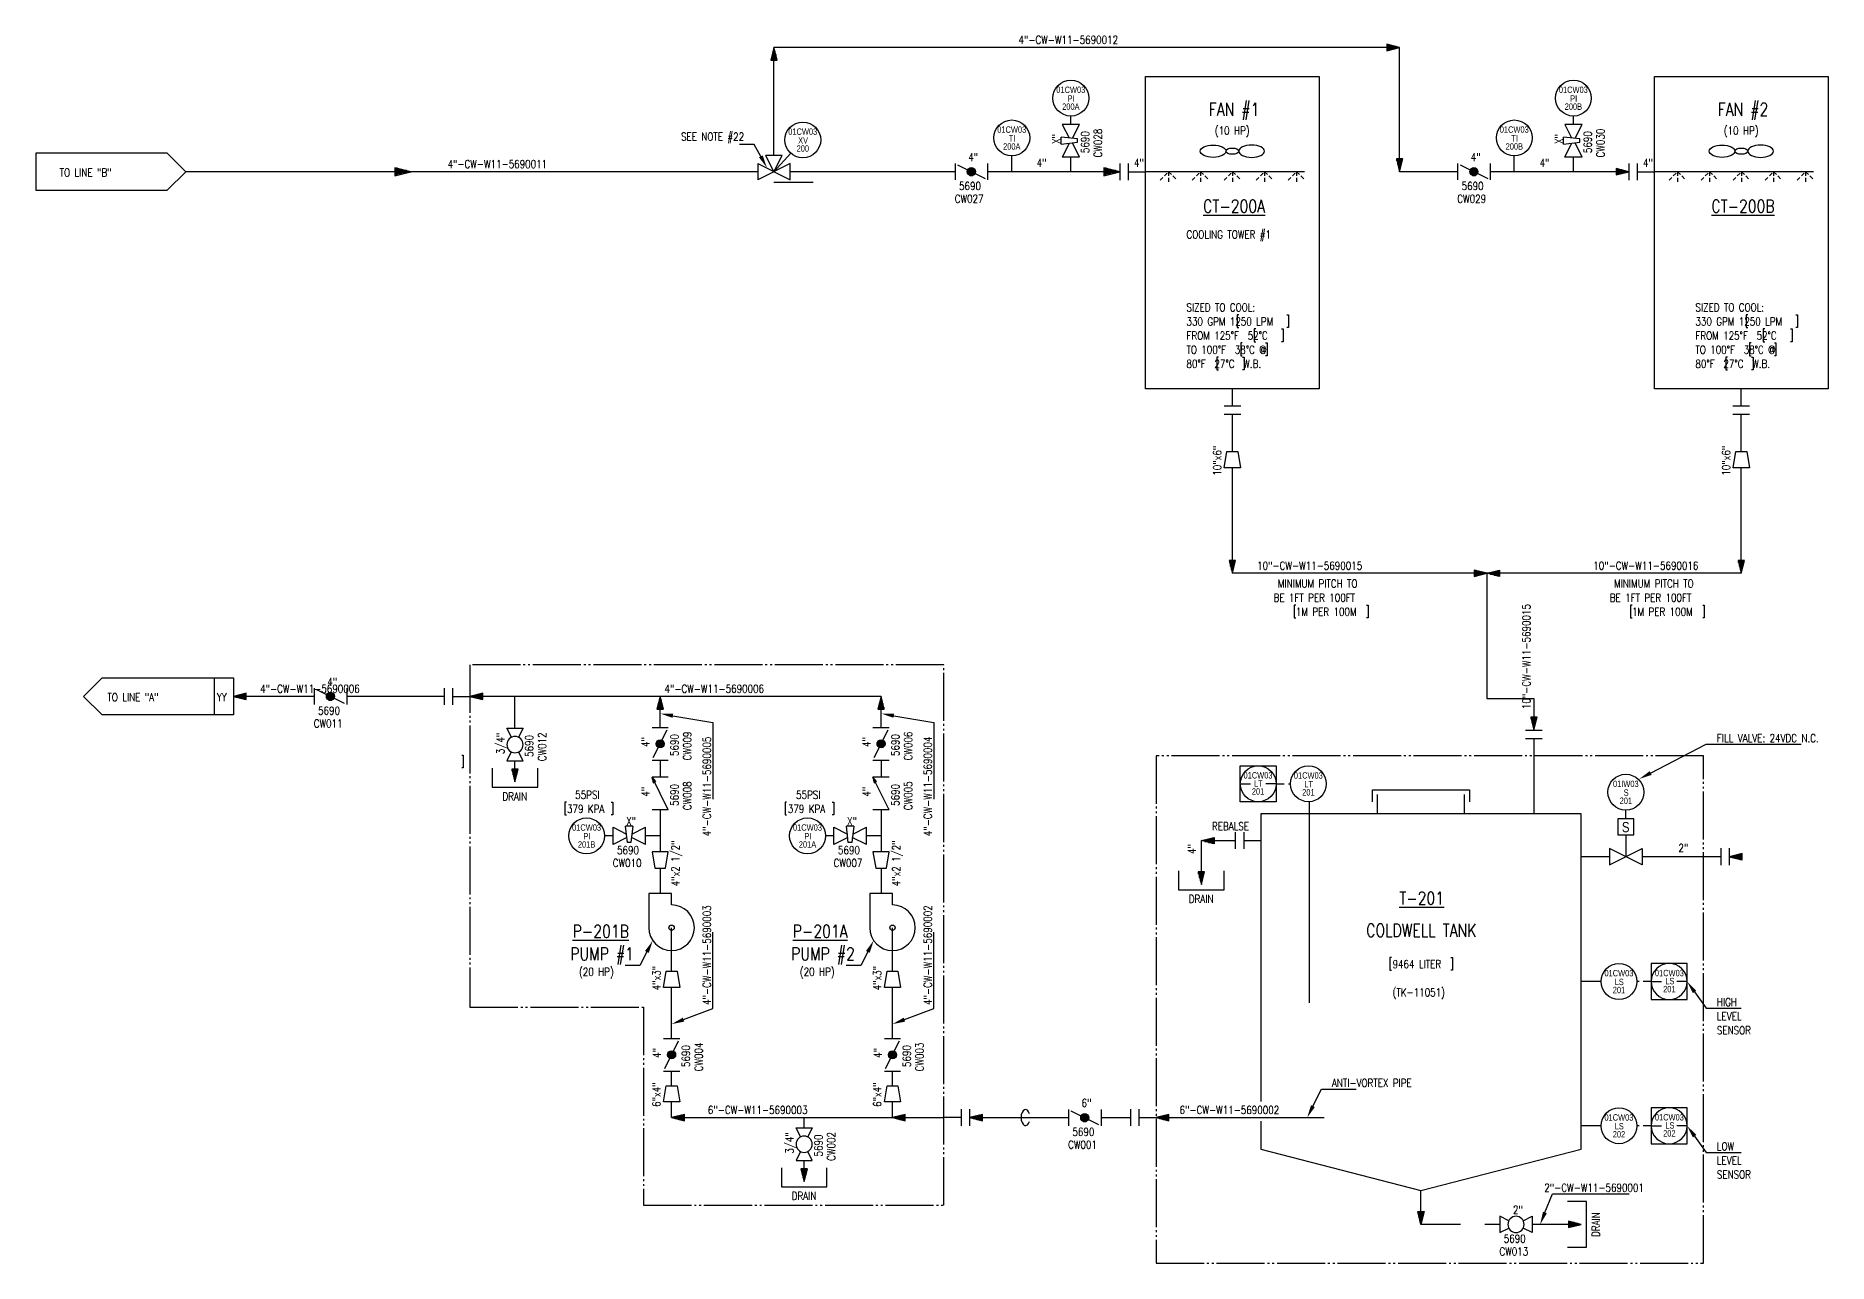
# Model space of a CAD drawing. Header units: inches. Extents: x -80 to 1771, y -447 to 2167.
# Drawn here: x 26 to 585, y -447 to -64 of the extents above; entities that cross this region are included whole.
import ezdxf
from ezdxf import colors
from ezdxf.entities.mleader import LeaderData, LeaderLine
from ezdxf.enums import TextEntityAlignment as Align
from ezdxf.math import Vec2, Vec3

# ---------------------------------------------------------------- set-up
doc = ezdxf.new("R2010")
doc.units = ezdxf.units.IN
doc.header["$MEASUREMENT"] = 0
for name, pattern in [('DASHED', [0.75, 0.5, -0.25]), ('ISA 5.3.2-6', [19.05, 12.7, -6.35]), ('JIS_09_15', [18.9, 15, -0.9, 0.6, -0.9, 0.6, -0.9])]:
    doc.linetypes.add(name, pattern=pattern)
for name, color, linetype in [('23.24.E.', 4, 'ISA 5.3.2-6'), ('P01equipos', 3, 'Continuous'), ('P01instrumentos', 2, 'Continuous'), ('PEQUIP', 3, 'Continuous'), ('PTTEXT', 3, 'Continuous'), ('R00diagrama', 4, 'Continuous'), ('R01equipos', 3, 'Continuous'), ('Rinstrumentos', 2, 'Continuous'), ('RTTEXT', 2, 'Continuous'), ('Rvalvulas', 3, 'Continuous'), ('Tx-R-aereo', 4, 'Continuous'), ('Tx-R-ddim', 1, 'Continuous'), ('Tx_DDIM', 1, 'Continuous'), ('Tx_P_AEREO', 4, 'Continuous'), ('Tx_TEXT', 3, 'Continuous')]:
    doc.layers.add(name, color=color, linetype=linetype)
doc.styles.add('ROMANS', font='romans')
doc.styles.get("Standard").update_dxf_attribs({"font": 'arial.ttf'})

# ---------------------------------------------------------------- blocks, each defined once
blk = doc.blocks.new('boquilla rociador')
at = {"layer": 'R01equipos'}
blk.add_line((5, 0), (-5, 0), dxfattribs=at)
at = {"layer": 'Tx-R-aereo', "color": 1, "linetype": 'DASHED', "ltscale": 5}
for p, q in [((-5.3, -5.3), (0, 0)), ((0, 0), (5.3, -5.3)), ((0, 0), (0, -6.4))]:
    blk.add_line(p, q, dxfattribs=at)
blk = doc.blocks.new('brida ciega')
at = {"layer": 'R01equipos', "color": 4}
blk.add_line((0, 0), (-5.39, 0), dxfattribs=at)
at = {"layer": 'R01equipos'}
for p, q in [((0, 2.61), (0, -2.6)), ((2.61, 2.61), (2.61, -2.6))]:
    blk.add_line(p, q, dxfattribs=at)
blk = doc.blocks.new('FPRO')
at = {"color": 3, "linetype": 'Continuous'}
for p, q in [((-4.2, 1.05), (-5, 1.05)), ((-2.8, 0.7), (-5, 0.7)), ((-1.4, 0.35), (-5, 0.35)), ((0, 0), (-5, 0)), ((-1.4, -0.35), (-5, -0.35)), ((-2.8, -0.7), (-5, -0.7)), ((-4.2, -1.05), (-5, -1.05))]:
    blk.add_line(p, q, dxfattribs=at)
blk.add_lwpolyline([(-5, 1.25), (0, 0), (-5, -1.25)], close=True, dxfattribs=at)
blk = doc.blocks.new('FLECHA')
at = {"xscale": 0.9999979999999999, "yscale": -0.9999979999999999, "rotation": 90}
blk.add_blockref('FPRO', (0, 0), dxfattribs=at)
blk = doc.blocks.new('reducc concentrica')
at = {"layer": 'PEQUIP'}
for p, q in [((0, -2.54), (0, 2.54)), ((0, 2.54), (5.08, 1.69)), ((5.08, 1.69), (5.08, -1.69)), ((5.08, -1.69), (0, -2.54))]:
    blk.add_line(p, q, dxfattribs=at)
blk = doc.blocks.new('VALVULA')
at = {"layer": 'PEQUIP'}
blk.add_lwpolyline([(-5.08, 2.54), (-5.08, -2.54), (5.08, 2.54), (5.08, -2.54), (-5.08, 2.54)], dxfattribs=at)
blk = doc.blocks.new('ventilador- soplador')
at = {"layer": 'PEQUIP'}
for p, q in [((10.67, 7.11), (0, 7.11)), ((10.67, 0), (10.67, 7.11)), ((7.11, 0), (10.67, 0))]:
    blk.add_line(p, q, dxfattribs=at)
blk.add_circle((0, 0), 0.839, dxfattribs=at)
blk.add_arc((0, 0), 7.11, 90, 0, dxfattribs=at)
blk = doc.blocks.new('vretencion')
at = {"layer": 'PEQUIP'}
for p, q in [((-5.08, 2.54), (-5.08, -2.54)), ((-5.08, 2.54), (5.08, -2.54)), ((5.08, 2.54), (5.08, -2.54)), ((3.38, -2.16), (3.75, -1.4)), ((5.08, -2.54), (3.38, -2.16)), ((3.75, -1.4), (5.08, -2.54))]:
    blk.add_line(p, q, dxfattribs=at)
for points in [[(3.45, -2.01), (4.06, -2.31)], [(3.53, -1.86), (4.74, -2.46)], [(3.6, -1.71), (4.81, -2.31)], [(3.68, -1.56), (4.28, -1.86)]]:
    blk.add_lwpolyline(points, dxfattribs=at)
blk = doc.blocks.new('inst')
at = {"layer": 'Rinstrumentos', "color": 2, "linetype": 'Continuous'}
blk.add_circle((0, 0), 7, dxfattribs=at)
at = {"layer": 'RTTEXT', "linetype": 'Continuous', "width": 0.8}
for tag, p in [('213', (-0.02, 2.01)), ('XX', (0.11, -1.41)), ('100', (0, -4.58))]:
    blk.add_attdef(tag, text='', height=2.5, dxfattribs=at).set_placement(p, align=Align.CENTER)
blk = doc.blocks.new('Sen')
at = {"layer": 'Rinstrumentos', "color": 2, "linetype": 'Continuous'}
for p, q in [((-7, 7), (-3.02, 7)), ((7, 7), (3.02, 7))]:
    blk.add_line(p, q, dxfattribs=at)
blk.add_lwpolyline([(-7, 14), (7, 14), (7, 0), (-7, 0)], close=True, dxfattribs=at)
blk.add_circle((0, 7), 7, dxfattribs=at)
at = {"layer": 'RTTEXT', "linetype": 'Continuous', "width": 0.8}
for tag, p in [('213', (-0.09, 9.06)), ('FT', (0.02, 5.91)), ('110', (-0.07, 2.78))]:
    blk.add_attdef(tag, text='', height=2.5, dxfattribs=at).set_placement(p, align=Align.CENTER)
blk = doc.blocks.new('vmariposa')
at = {"layer": 'PEQUIP'}
for p, q in [((-5.08, 2.54), (-5.08, -2.54)), ((-4.32, 2.16), (4.32, -2.16)), ((5.08, 2.54), (5.08, -2.54))]:
    blk.add_line(p, q, dxfattribs=at)
for points in [[(-1.26, 0.17), (1.26, 0.17)], [(-1.16, 0.51), (1.16, 0.51)], [(-0.94, 0.85), (0.94, 0.85)], [(-0.45, 1.19), (0.45, 1.19)], [(-1.26, -0.17), (1.26, -0.17)], [(-1.16, -0.51), (1.16, -0.51)], [(-0.94, -0.85), (0.94, -0.85)], [(-0.45, -1.19), (0.45, -1.19)]]:
    blk.add_lwpolyline(points, dxfattribs=at)
blk.add_circle((0, 0), 1.27, dxfattribs=at)
blk = doc.blocks.new('vesferica')
at = {"layer": 'PEQUIP'}
for p, q in [((-2.28, 1.13), (-5.09, 2.54)), ((-5.09, 2.54), (-5.09, -2.54)), ((2.28, 1.14), (5.07, 2.54)), ((5.07, 2.54), (5.07, -2.54)), ((-5.09, -2.54), (-2.28, -1.14)), ((5.07, -2.54), (2.27, -1.14))]:
    blk.add_line(p, q, dxfattribs=at)
blk.add_circle((0, 0), 2.54, dxfattribs=at)
blk = doc.blocks.new('solenoide')
at = {"color": 3}
blk.add_line((0, -2.54), (5.08, -2.54), dxfattribs=at)
at = {"layer": 'PEQUIP'}
for p, q in [((5.08, 2.54), (0, 2.54)), ((0, 2.54), (0, -2.54)), ((5.08, -2.54), (5.08, 2.54))]:
    blk.add_line(p, q, dxfattribs=at)
at = {"layer": 'PTTEXT', "width": 0.8}
blk.add_text('S', height=3.2, dxfattribs=at).set_placement((1.29, -1.69))
blk = doc.blocks.new('vtapon')
at = {"color": 3}
for p, q in [((-4.3, -3.24), (-4.3, 2.22)), ((-0.31, 2.56), (1.97, 2.56)), ((-0.31, 2.56), (0.31, -2.56)), ((1.4, -2.56), (1.97, 2.56)), ((0.31, -2.56), (1.4, -2.56))]:
    blk.add_line(p, q, dxfattribs=at)
at = {"layer": 'PEQUIP'}
for p, q in [((-0.02, 0.03), (-4.3, 2.22)), ((5.88, 2.2), (1.68, 0.03)), ((5.88, -3.23), (5.88, 2.2)), ((-4.3, -3.24), (0.13, -1.04)), ((1.57, -1.04), (5.88, -3.23))]:
    blk.add_line(p, q, dxfattribs=at)
blk = doc.blocks.new('vtresvias')
at = {"layer": 'PEQUIP'}
for p, q in [((-5.08, -2.54), (5.08, 2.54)), ((5.08, -2.54), (-5.08, 2.54)), ((-5.08, 2.54), (-5.08, -2.54)), ((5.08, -2.54), (5.08, 2.54)), ((0, 0), (-2.54, -5.08)), ((-2.54, -5.08), (2.54, -5.08)), ((0, 0), (2.54, -5.08))]:
    blk.add_line(p, q, dxfattribs=at)

msp = doc.modelspace()

# ---------------------------------------------------------------- linework, layer by layer
at = {"layer": '23.24.E.', "color": 2, "linetype": 'Continuous', "ltscale": 0.1}
for p, q in [((348.89, -91.2), (348.89, -88.57)), ((505.86, -91.2), (505.86, -88.57)), ((256.16, -105.95), (261.4, -100.18)), ((330.44, -105.95), (330.44, -101)), ((348.89, -105.95), (348.89, -101.39)), ((487.41, -105.95), (487.41, -101)), ((505.86, -105.95), (505.86, -101.39)), ((423.29, -302.72), (423.29, -365.56)), ((522.25, -308.02), (522.25, -305.34)), ((205.88, -313.38), (203.24, -313.38)), ((220.62, -313.38), (216.06, -313.38)), ((274.88, -313.38), (272.24, -313.38)), ((289.62, -313.38), (285.06, -313.38))]:
    msp.add_line(p, q, dxfattribs=at)
at = {"layer": '23.24.E.', "color": 2, "ltscale": 0.2}
for p, q in [((413.02, -297.12), (417.49, -297.12)), ((530.17, -358.86), (525.7, -358.86)), ((530.17, -403.92), (525.7, -403.92))]:
    msp.add_line(p, q, dxfattribs=at)
at = {"layer": 'P01instrumentos', "color": 2}
for p, q in [((514.5, -358.86), (508.27, -358.86)), ((514.5, -403.92), (508.27, -403.92))]:
    msp.add_line(p, q, dxfattribs=at)
at = {"layer": 'PEQUIP'}
msp.add_line((522.25, -313.1), (522.25, -319.88), dxfattribs=at)
at = {"layer": 'R00diagrama'}
for p, q in [((478.83, -231.38), (478.83, -270.5)), ((478.83, -270.5), (493.55, -270.5)), ((493.55, -270.5), (493.55, -276.34))]:
    msp.add_line(p, q, dxfattribs=at)
at = {"layer": 'Rinstrumentos'}
msp.add_line((256.16, -109.27), (268.35, -109.27), dxfattribs=at)
at = {"layer": 'Rvalvulas'}
for p, q in [((444.64, -306.52), (444.64, -300.46)), ((471.89, -306.52), (471.89, -300.46))]:
    msp.add_line(p, q, dxfattribs=at)
for points in [[(443.11, -302.74), (443.11, -299.04), (473.42, -299.04), (473.42, -302.74)], [(408.26, -306.52), (408.26, -396.39)], [(408.26, -402.49), (408.26, -411.21), (458.26, -424.12), (508.27, -411.21), (508.27, -306.52), (408.26, -306.52)]]:
    msp.add_lwpolyline(points, dxfattribs=at)
at = {"layer": 'Tx-R-ddim'}
msp.add_line((81.27, -264.01), (81.27, -275.63), dxfattribs=at)
at = {"layer": 'Tx_DDIM', "color": 1}
for points in [[(372.22, -76.21), (426.46, -76.21), (426.46, -173.77), (372.22, -173.77)], [(531.19, -76.21), (585.44, -76.21), (585.44, -173.77), (531.19, -173.77)], [(66.6, -100.14), (25.6, -100.14), (25.6, -111.76), (66.6, -111.76), (72.41, -105.95)], [(46.32, -264.01), (87.31, -264.01), (87.31, -275.63), (46.32, -275.63), (40.51, -269.82)]]:
    msp.add_lwpolyline(points, close=True, dxfattribs=at)
at = {"layer": 'Tx_DDIM', "color": 1, "linetype": 'JIS_09_15'}
msp.add_lwpolyline([(161.19, -366.91), (215.4, -366.91), (215.4, -428.7), (309.25, -428.7), (309.25, -259.98), (161.19, -259.98), (161.19, -366.91)], dxfattribs=at)
msp.add_lwpolyline([(546.55, -288.34), (375.51, -288.34), (375.51, -446.83), (546.55, -446.83)], close=True, dxfattribs=at)
at = {"layer": 'Tx_DDIM', "color": 1}
msp.add_ellipse((334.75, -401.37), major_axis=(0, -2.51), ratio=0.565173, start_param=2.061261, end_param=7.363517, dxfattribs=at)
at = {"layer": 'Tx_P_AEREO', "color": 4, "ltscale": 0.5}
for p, q in [((256.16, -100.87), (256.16, -67.15)), ((451.58, -67.16), (256.16, -67.16)), ((451.58, -105.95), (451.58, -67.15)), ((251.08, -105.95), (72.41, -105.95)), ((312.73, -105.95), (261.24, -105.95)), ((364.22, -105.95), (322.89, -105.95)), ((469.71, -105.95), (451.58, -105.95)), ((523.19, -105.95), (479.87, -105.95)), ((399.34, -193.32), (399.34, -181.77)), ((558.31, -193.32), (558.31, -181.77)), ((399.34, -231.38), (399.34, -198.4)), ((558.31, -231.38), (558.31, -198.4)), ((558.31, -231.38), (399.34, -231.38)), ((112.53, -269.82), (87.31, -269.82)), ((153.19, -269.82), (122.69, -269.82)), ((289.62, -269.82), (161.19, -269.82)), ((175.26, -279.8), (175.26, -269.82)), ((220.63, -279.54), (220.62, -269.82)), ((289.62, -279.54), (289.62, -269.82)), ((175.26, -296.54), (175.26, -289.96)), ((493.55, -288.34), (493.55, -306.52)), ((220.62, -305.25), (220.62, -318.39)), ((289.62, -305.25), (289.62, -318.39)), ((389.65, -328.58), (389.65, -314.87)), ((389.65, -314.87), (400.26, -314.87)), ((220.62, -323.47), (220.62, -331.4)), ((289.62, -323.47), (289.62, -331.4)), ((517.17, -319.88), (508.27, -319.88)), ((546.55, -319.88), (527.33, -319.88)), ((224.18, -355.65), (224.18, -342.07)), ((293.18, -355.65), (293.18, -342.07)), ((224.18, -376.67), (224.18, -360.73)), ((293.18, -376.67), (293.18, -360.73)), ((224.18, -391.4), (224.18, -386.83)), ((293.18, -391.4), (293.18, -386.83)), ((224.18, -401.37), (224.18, -396.48)), ((293.18, -401.37), (293.18, -396.48)), ((224.18, -401.37), (309.25, -401.37)), ((265.6, -404.59), (265.6, -401.37)), ((317.25, -401.37), (348.15, -401.37)), ((358.31, -401.37), (367.51, -401.37)), ((375.51, -401.37), (427.98, -401.37)), ((265.6, -421.34), (265.6, -414.75)), ((458.26, -434.73), (458.26, -424.12)), ((470.57, -434.73), (458.26, -434.73)), ((482.87, -434.73), (478.19, -434.73)), ((508.32, -434.73), (493.03, -434.73))]:
    msp.add_line(p, q, dxfattribs=at)
at = {"layer": 'Tx_P_AEREO', "color": 3}
for p, q in [((421.92, -105.95), (372.22, -105.95)), ((580.89, -105.95), (531.19, -105.95))]:
    msp.add_line(p, q, dxfattribs=at)
at = {"layer": 'Tx_P_AEREO', "color": 4, "linetype": 'DASHED', "ltscale": 15}
for p, q in [((220.62, -289.7), (220.62, -295.09)), ((289.62, -289.7), (289.62, -295.09))]:
    msp.add_line(p, q, dxfattribs=at)
at = {"layer": 'Tx_P_AEREO', "color": 3}
for points in [[(168.14, -292.26), (168.14, -298.15), (182.37, -298.15), (182.37, -292.26)], [(382.53, -324.3), (382.53, -330.19), (396.77, -330.19), (396.77, -324.3)], [(258.48, -417.06), (258.48, -422.95), (272.71, -422.95), (272.71, -417.06)], [(504.04, -441.85), (509.94, -441.85), (509.94, -427.61), (504.04, -427.61)]]:
    msp.add_lwpolyline(points, dxfattribs=at)
for centre, major_axis in [((393.32, -99.54), (4.02, 0)), ((399.34, -99.54), (2.01, 0)), ((552.29, -99.54), (4.02, 0)), ((558.31, -99.54), (2.01, 0))]:
    msp.add_ellipse(centre, major_axis=major_axis, ratio=0.479166, dxfattribs=at)
at = {"layer": 'Tx_P_AEREO', "color": 3, "extrusion": (0, 0, -1)}
for centre in [(405.37, -99.54), (564.34, -99.54)]:
    msp.add_ellipse(centre, major_axis=(-4.02, 0), ratio=0.479166, dxfattribs=at)
at = {"layer": 'Tx_TEXT'}
for points in [[(401.33, -150.63), (400.83, -150.63), (400.83, -154.63), (401.33, -154.63)], [(416.38, -150.63), (416.88, -150.63), (416.88, -154.63), (416.38, -154.63)], [(560.3, -150.63), (559.8, -150.63), (559.8, -154.63), (560.3, -154.63)], [(575.36, -150.63), (575.86, -150.63), (575.86, -154.63), (575.36, -154.63)], [(406.68, -155.04), (406.18, -155.04), (406.18, -159.04), (406.68, -159.04)], [(414.73, -155.04), (415.23, -155.04), (415.23, -159.04), (414.73, -159.04)], [(565.65, -155.04), (565.15, -155.04), (565.15, -159.04), (565.65, -159.04)], [(573.71, -155.04), (574.21, -155.04), (574.21, -159.04), (573.71, -159.04)], [(402.44, -159.44), (401.94, -159.44), (401.94, -163.44), (402.44, -163.44)], [(409.67, -159.44), (410.17, -159.44), (410.17, -163.44), (409.67, -163.44)], [(561.41, -159.44), (560.91, -159.44), (560.91, -163.44), (561.41, -163.44)], [(568.64, -159.44), (569.14, -159.44), (569.14, -163.44), (568.64, -163.44)], [(394.98, -163.84), (394.48, -163.84), (394.48, -167.84), (394.98, -167.84)], [(402.52, -163.84), (403.02, -163.84), (403.02, -167.84), (402.52, -167.84)], [(553.95, -163.84), (553.45, -163.84), (553.45, -167.84), (553.95, -167.84)], [(561.49, -163.84), (561.99, -163.84), (561.99, -167.84), (561.49, -167.84)], [(419.18, -241.28), (418.68, -241.28), (418.68, -245.28), (419.18, -245.28)], [(441.25, -241.28), (441.75, -241.28), (441.75, -245.28), (441.25, -245.28)], [(524.19, -241.28), (523.69, -241.28), (523.69, -245.28), (524.19, -245.28)], [(546.25, -241.28), (546.75, -241.28), (546.75, -245.28), (546.25, -245.28)], [(158.62, -288.17), (159.12, -288.17), (159.12, -292.17), (158.62, -292.17)], [(191.34, -302.86), (190.84, -302.86), (190.84, -306.86), (191.34, -306.86)], [(205.34, -302.86), (205.84, -302.86), (205.84, -306.86), (205.34, -306.86)], [(260.11, -302.86), (259.61, -302.86), (259.61, -306.86), (260.11, -306.86)], [(274.33, -302.86), (274.83, -302.86), (274.83, -306.86), (274.33, -306.86)], [(449.07, -351.33), (448.57, -351.33), (448.57, -355.33), (449.07, -355.33)], [(467.58, -351.33), (468.08, -351.33), (468.08, -355.33), (467.58, -355.33)]]:
    msp.add_lwpolyline(points, dxfattribs=at)

# ---------------------------------------------------------------- block references
at = {"xscale": 0.8000000000001819, "yscale": 0.8000000000001819, "zscale": 0.8000000000001819}
for name, p, values in [('inst', (348.89, -82.97), {'213': '01CW03', '100': '200A', 'XX': 'PI'}), ('inst', (505.86, -82.97), {'213': '01CW03', '100': '200B', 'XX': 'PI'}), ('inst', (265.16, -96.04), {'213': '01CW03', '100': '200', 'XX': 'XV'}), ('inst', (330.44, -95.4), {'213': '01CW03', '100': '200A', 'XX': 'TI'}), ('inst', (487.41, -95.4), {'213': '01CW03', '100': '200B', 'XX': 'TI'}), ('Sen', (407.42, -302.72), {'213': '01CW03', '110': '201', 'FT': 'LT'}), ('inst', (423.09, -297.12), {'213': '01CW03', '100': '201', 'XX': 'LT'}), ('inst', (522.25, -299.74), {'213': '01IW03', '100': '201', 'XX': 'S'}), ('inst', (197.64, -313.38), {'213': '01CW03', '100': '201B', 'XX': 'PI'}), ('inst', (266.64, -313.38), {'213': '01CW03', '100': '201A', 'XX': 'PI'}), ('inst', (520.1, -358.86), {'213': '01CW03', '100': '201', 'XX': 'LS'}), ('inst', (520.1, -403.92), {'213': '01CW03', '100': '202', 'XX': 'LS'})]:
    msp.add_blockref(name, p, dxfattribs=at).add_auto_attribs(values)
ref = msp.add_blockref('Sen', (535.77, -364.46), dxfattribs=dict(xscale=-0.8000000000001819, yscale=0.8000000000001819, zscale=0.8000000000001819))
ref.add_attrib('213', '01CW03', dxfattribs={"layer": 'RTTEXT', "linetype": 'Continuous', "height": 2, "width": 0.8}).set_placement((535.84, -357.22), align=Align.CENTER)
ref.add_attrib('110', '201', dxfattribs={"layer": 'RTTEXT', "linetype": 'Continuous', "height": 2, "width": 0.8}).set_placement((535.83, -362.24), align=Align.CENTER)
ref.add_attrib('FT', 'LS', dxfattribs={"layer": 'RTTEXT', "linetype": 'Continuous', "height": 2, "width": 0.8}).set_placement((536, -359.73), align=Align.CENTER)
ref = msp.add_blockref('Sen', (535.77, -409.52), dxfattribs=dict(xscale=-0.8000000000001819, yscale=0.8000000000001819, zscale=0.8000000000001819))
ref.add_attrib('213', '01CW03', dxfattribs={"layer": 'RTTEXT', "linetype": 'Continuous', "height": 2, "width": 0.8}).set_placement((535.84, -402.27), align=Align.CENTER)
ref.add_attrib('110', '202', dxfattribs={"layer": 'RTTEXT', "linetype": 'Continuous', "height": 2, "width": 0.8}).set_placement((535.83, -407.29), align=Align.CENTER)
ref.add_attrib('FT', 'LS', dxfattribs={"layer": 'RTTEXT', "linetype": 'Continuous', "height": 2, "width": 0.8}).set_placement((536, -404.79), align=Align.CENTER)
at = {"layer": 'P01equipos', "color": 3, "rotation": 90}
for p in [(224.18, -342.07), (293.18, -342.07)]:
    msp.add_blockref('ventilador- soplador', p, dxfattribs=at)
at = {"layer": 'Rvalvulas'}
for name, p, rotation in [('vtapon', (348.38, -97.09), 90), ('vtapon', (505.35, -97.09), 90), ('vtresvias', (256.16, -105.95), 180), ('reducc concentrica', (399.34, -198.4), 90), ('reducc concentrica', (558.31, -198.4), 90), ('vmariposa', (220.62, -284.62), 90), ('vmariposa', (289.62, -284.62), 90), ('reducc concentrica', (224.18, -360.73), 90.00000000000001), ('reducc concentrica', (293.18, -360.73), 90.00000000000001), ('vmariposa', (224.18, -381.75), 90), ('vmariposa', (293.18, -381.75), 90), ('reducc concentrica', (224.18, -396.48), 90.00000000000001), ('reducc concentrica', (293.18, -396.48), 90.00000000000001)]:
    msp.add_blockref(name, p, dxfattribs=dict(at, rotation=rotation))
for name, p in [('vmariposa', (317.81, -105.95)), ('vmariposa', (474.79, -105.95)), ('vmariposa', (117.61, -269.82)), ('solenoide', (519.71, -310.56)), ('vmariposa', (353.23, -401.37))]:
    msp.add_blockref(name, p, dxfattribs=at)
at = {"layer": 'Rvalvulas', "xscale": -1}
for name, p, rotation in [('vesferica', (175.26, -284.88), 90), ('vretencion', (220.62, -300.17), 270), ('vretencion', (289.62, -300.17), 270), ('reducc concentrica', (220.62, -318.39), 90), ('reducc concentrica', (289.62, -318.39), 90), ('vesferica', (265.59, -409.68), 90)]:
    msp.add_blockref(name, p, dxfattribs=dict(at, rotation=rotation))
for name, p in [('vtapon', (211.76, -312.87)), ('vtapon', (280.76, -312.87)), ('vesferica', (487.94, -434.73))]:
    msp.add_blockref(name, p, dxfattribs=at)
at = {"layer": 'Tx-R-ddim'}
msp.add_blockref('VALVULA', (522.25, -319.88), dxfattribs=at)
at = {"layer": 'Tx_P_AEREO', "xscale": 0.8, "yscale": 0.8, "zscale": 0.8}
for p in [(256.16, -67.15), (220.62, -269.82), (289.62, -269.82)]:
    msp.add_blockref('FLECHA', p, dxfattribs=at)
at = {"layer": 'Tx_P_AEREO', "yscale": 0.8, "zscale": 0.8}
for p, xscale, rotation in [((451.58, -67.16), 0.8, 270), ((451.58, -105.95), 0.8, 180), ((523.19, -105.95), 0.8, 270), ((399.34, -231.38), 0.8, 180), ((558.31, -231.38), 0.8, 180), ((478.83, -231.38), 0.8, 269.9999999999999), ((478.83, -231.38), -0.8, 90.00000000000007), ((478.83, -231.38), -0.8, 90.00000000000007), ((87.31, -269.82), 0.8, 89.99999999999997), ((161.19, -269.82), 0.8, 89.99999999999997), ((493.55, -280.34), 0.8, 180), ((175.26, -296.54), 0.8, 179.9999999999999), ((389.65, -314.87), -0.8, 90), ((554.55, -319.88), 0.8, 89.99999999999997), ((389.65, -328.58), 0.8, 180), ((224.18, -401.37), 0.8, 89.99999999999997), ((293.18, -401.37), 0.8, 89.99999999999997), ((317.25, -401.37), 0.8, 89.99999999999997), ((375.51, -401.37), 0.8, 89.99999999999997), ((265.6, -421.34), 0.8, 179.9999999999999), ((458.26, -434.73), -0.8, 180), ((508.32, -434.73), 0.8, 269.9999999999999)]:
    msp.add_blockref('FLECHA', p, dxfattribs=dict(at, xscale=xscale, rotation=rotation))
at = {"layer": 'Tx_P_AEREO', "rotation": 270}
for p in [(142.77, -105.95), (364.22, -105.95)]:
    msp.add_blockref('FLECHA', p, dxfattribs=at)
at = {"layer": 'Tx_P_AEREO', "color": 3, "xscale": -1}
for p in [(366.83, -105.95), (525.8, -105.95), (155.79, -269.82), (402.87, -314.87), (370.11, -401.37)]:
    msp.add_blockref('brida ciega', p, dxfattribs=at)
at = {"layer": 'Tx_P_AEREO', "color": 3, "xscale": 0.5, "yscale": 0.5, "zscale": 0.5}
for p in [(379.42, -105.95), (389.42, -105.95), (399.42, -105.95), (409.42, -105.95), (419.42, -105.95), (538.39, -105.95), (548.39, -105.95), (558.39, -105.95), (568.39, -105.95), (578.39, -105.95)]:
    msp.add_blockref('boquilla rociador', p, dxfattribs=at)
at = {"layer": 'Tx_P_AEREO', "color": 3}
for p, rotation in [((399.34, -179.16), 270), ((558.31, -179.16), 270), ((493.55, -282.94), 89.99999999999999)]:
    msp.add_blockref('brida ciega', p, dxfattribs=dict(at, rotation=rotation))
for p in [(551.95, -319.88), (314.64, -401.37)]:
    msp.add_blockref('brida ciega', p, dxfattribs=at)

# ---------------------------------------------------------------- texts
at = {"layer": 'RTTEXT', "color": 4, "style": 'ROMANS', "width": 0.8}
for s, p in [('FAN #1', (399.87, -88.47)), ('FAN #2', (558.84, -88.47)), ('%%UCT-200A', (399.87, -118.71)), ('%%UCT-200B', (558.84, -118.71)), ('%%UT-201', (458.46, -334.84)), ('%%UP-201B', (202.05, -345.17)), ('%%UP-201A', (270.59, -345.17)), ('COLDWELL TANK', (458.36, -344.9)), ('PUMP #1', (202.47, -352.25)), ('PUMP #2', (271.47, -352.25))]:
    msp.add_text(s, height=4, dxfattribs=at).set_placement(p, align=Align.CENTER)
at = {"layer": 'Tx_TEXT', "style": 'ROMANS', "width": 0.8}
for s, p in [('4"-CW-W11-5690012', (332.53, -63.52)), ('SEE NOTE #22', (227.12, -93.75)), ('(10 HP)', (393.86, -91.86)), ('(10 HP)', (552.84, -91.86)), ('4"', (316.83, -100.14)), ('4"', (473.8, -100.14)), ('TO LINE "B"', (33.05, -104.96)), ('4"-CW-W11-5690011', (154.19, -102.32)), ('4"', (338.23, -101.98)), ('4"', (368.6, -101.98)), ('4"', (495.28, -101.98)), ('4"', (527.58, -101.98)), ('5690', (313.97, -109.16)), ('5690', (470.95, -109.16)), ('CW027', (312.62, -113.16)), ('CW029', (469.59, -113.16)), ('COOLING TOWER #1', (385.01, -124.31)), ('SIZED TO COOL:', (385.01, -147.09)), ('SIZED TO COOL:', (543.98, -147.09)), ('330 GPM 1250 LPM', (385.01, -151.49)), ('FROM 125°F  52°C', (385.01, -155.89)), ('330 GPM 1250 LPM', (543.98, -151.49)), ('FROM 125°F  52°C', (543.98, -155.89)), ('TO 100°F  38°C @', (385.01, -160.3)), ('TO 100°F  38°C @', (543.98, -160.3)), ('80°F  27°C  W.B.', (385.01, -164.7)), ('80°F  27°C  W.B.', (543.98, -164.7)), ('10"-CW-W11-5690015', (407.07, -227.75)), ('10"-CW-W11-5690016', (512.08, -227.75)), ('MINIMUM PITCH TO', (413.56, -233.34)), ('MINIMUM PITCH TO', (518.56, -233.34)), ('BE 1FT PER 100FT', (412.22, -237.74)), ('BE 1FT PER 100FT', (517.23, -237.74)), ('1M PER 100M', (419.18, -242.14)), ('1M PER 100M', (524.18, -242.14)), ('4"-CW-W11-5690006', (95.66, -266.19)), ('4"', (116.63, -264.01)), ('4"-CW-W11-5690006', (221.95, -266.19)), ('TO LINE "A"', (47.96, -268.84)), ('YY', (82.15, -268.84)), ('5690', (113.77, -273.03)), ('CW011', (112.42, -277.03)), ('FILL VALVE: 24VDC N.C.', (550.68, -281.62)), ('DRAIN', (171.34, -299.8)), ('55PSI', (194.07, -299.31)), ('55PSI', (263.07, -299.31)), ('379 KPA', (191.51, -303.71)), ('X"', (210, -307.57)), ('379 KPA', (260.51, -303.71)), ('X"', (279, -307.57)), ('REBALSE', (392.97, -309.14)), ('5690', (207.14, -316.59)), ('5690', (276.14, -316.59)), ('2"', (538.67, -315.91)), ('CW010', (205.79, -320.59)), ('CW007', (274.78, -320.59)), ('DRAIN', (385.73, -331.84)), ('9464 LITER', (449.38, -352.19)), ('(20 HP)', (195.25, -354.58)), ('(20 HP)', (264.24, -354.58)), ('(TK-11051)', (449.38, -361)), ('HIGH', (550.68, -364.05)), ('LEVEL', (550.68, -368.45)), ('SENSOR', (550.68, -372.86)), ('ANTI-VORTEX PIPE', (430.42, -389.31)), ('6"', (352.25, -395.56)), ('6"-CW-W11-5690003', (235.52, -397.74)), ('6"-CW-W11-5690002', (382.86, -397.74)), ('CW001', (348.03, -408.58)), ('5690', (349.39, -404.58)), ('LOW', (550.68, -409.1)), ('LEVEL', (550.68, -413.51)), ('SENSOR', (550.68, -417.91)), ('DRAIN', (261.68, -424.59)), ('2"-CW-W11-5690001', (496.77, -422.02)), ('2"', (486.97, -428.92)), ('CW013', (482.75, -441.94)), ('5690', (484.11, -437.94))]:
    msp.add_text(s, height=2.5, dxfattribs=at).set_placement(p, align=Align.TOP_LEFT)
for s, p in [('X"', (343.07, -97.29)), ('5690', (352.1, -100.15)), ('CW028', (356.1, -101.51)), ('X"', (500.05, -97.29)), ('5690', (509.07, -100.15)), ('CW030', (513.07, -101.51)), ('10"x6"', (393.35, -200.89)), ('10"x6"', (552.32, -200.89)), ('10"-CW-W11-5690015', (489.92, -273.82)), ('3/4"', (169.45, -287.85)), ('5690', (178.47, -288.71)), ('CW012', (182.47, -290.07)), ('4"', (214.81, -285.61)), ('5690', (223.84, -288.46)), ('CW009', (227.84, -289.82)), ('4"-CW-W11-5690005', (233.97, -313.51)), ('4"', (283.81, -285.61)), ('5690', (292.83, -288.46)), ('CW006', (296.83, -289.82)), ('4"-CW-W11-5690004', (302.96, -313.5)), ('CW008', (227.84, -305.36)), ('CW005', (296.83, -305.36)), ('4"', (214.81, -301.15)), ('5690', (223.84, -304.01)), ('4"', (283.81, -301.15)), ('5690', (292.83, -304.01)), ('4"x2 1/2"', (224.12, -329.15)), ('4"x2 1/2"', (293.12, -329.15)), ('4"', (385.44, -319.02)), ('4"-CW-W11-5690003', (233.97, -366.18)), ('4"-CW-W11-5690002', (302.96, -366.18)), ('4"x3"', (218.19, -361.63)), ('4"x3"', (287.19, -361.63)), ('4"', (218.37, -382.73)), ('5690', (227.39, -385.59)), ('CW004', (231.39, -386.94)), ('4"', (287.37, -382.73)), ('5690', (296.39, -385.59)), ('CW003', (300.39, -386.94)), ('6"x4"', (218.19, -398.03)), ('6"x4"', (287.19, -398.03)), ('3/4"', (259.79, -412.65)), ('5690', (268.81, -413.51)), ('CW002', (272.81, -414.87)), ('DRAIN', (511.58, -438.65))]:
    msp.add_text(s, height=2.5, rotation=90, dxfattribs=at).set_placement(p, align=Align.TOP_LEFT)

# ---------------------------------------------------------------- leaders
at = {"layer": 'Tx_DDIM', "color": 1}
ml = msp.add_multileader_mtext('Standard', dxfattribs=at)
ml.set_content('', color=1)
ml.set_leader_properties()
ml.build(insert=Vec2(0, 0))
ctx = ml.context
ctx.base_point, ctx.plane_origin = Vec3(241.44, -97.42), Vec3(304.86, -96.35)
ctx.text_align_type = 2
notes = []
notes.append((ctx, [(0, (1, 1, 0), (250.02, -97.42), (-1, 0), 4.58, [(0, [(253.95, -104.67)], 0, [])])]))
ctx.mtext.insert, ctx.mtext.alignment, ctx.mtext.flow_direction = Vec3(243.44, -95.42), 3, 5
ml = msp.add_multileader_mtext('Standard', dxfattribs=at)
ml.set_content('', color=1)
ml.set_leader_properties()
ml.build(insert=Vec2(0, 0))
ctx = ml.context
ctx.base_point, ctx.plane_origin, ctx.plane_x_axis, ctx.plane_y_axis = Vec3(237.1, -301.88), Vec3(264.21, -260.07), Vec3(0, -1), Vec3(1, 0)
notes.append((ctx, [(0, (1, 1, 0), (237.1, -278), (0, -1), 23.88, [(0, [(220.63, -275.18)], 0, [])])]))
ctx.mtext.insert, ctx.mtext.text_direction, ctx.mtext.rotation, ctx.mtext.flow_direction = Vec3(239.1, -303.88), Vec3(0, -1), 4.712389, 5
ml = msp.add_multileader_mtext('Standard', dxfattribs=at)
ml.set_content('', color=1)
ml.set_leader_properties()
ml.build(insert=Vec2(0, 0))
ctx = ml.context
ctx.base_point, ctx.plane_origin, ctx.plane_x_axis, ctx.plane_y_axis = Vec3(306.1, -301.88), Vec3(319.2, -260.06), Vec3(0, -1), Vec3(1, 0)
notes.append((ctx, [(0, (1, 1, 0), (306.1, -278), (0, -1), 23.88, [(0, [(289.62, -275.17)], 0, [])])]))
ctx.mtext.insert, ctx.mtext.text_direction, ctx.mtext.rotation, ctx.mtext.flow_direction = Vec3(308.1, -303.88), Vec3(0, -1), 4.712389, 5
ml = msp.add_multileader_mtext('Standard', dxfattribs=at)
ml.set_content('', color=1)
ml.set_leader_properties()
ml.build(insert=Vec2(0, 0))
ctx = ml.context
ctx.base_point, ctx.plane_origin = Vec3(577.04, -284.75), Vec3(547.38, -227.4)
notes.append((ctx, [(0, (1, 1, 0), (547.38, -284.75), (1, 0), 29.66, [(0, [(526.44, -295.6)], 0, [])])]))
ctx.mtext.insert, ctx.mtext.flow_direction = Vec3(579.04, -282.75), 5
ml = msp.add_multileader_mtext('Standard', dxfattribs=at)
ml.set_content('', color=1)
ml.set_leader_properties()
ml.build(insert=Vec2(0, 0))
ctx = ml.context
ctx.base_point, ctx.plane_origin, ctx.plane_x_axis, ctx.plane_y_axis = Vec3(237.1, -339.42), Vec3(264.21, -339.24), Vec3(0, -1), Vec3(1, 0)
ctx.text_align_type = 2
notes.append((ctx, [(0, (1, 1, 0), (237.1, -367.3), (0, 1), 23.88, [(0, [(224.18, -372.18)], 0, [])])]))
ctx.mtext.insert, ctx.mtext.text_direction, ctx.mtext.rotation, ctx.mtext.alignment, ctx.mtext.flow_direction = Vec3(239.1, -341.42), Vec3(0, -1), 4.712389, 3, 5
ml = msp.add_multileader_mtext('Standard', dxfattribs=at)
ml.set_content('', color=1)
ml.set_leader_properties()
ml.build(insert=Vec2(0, 0))
ctx = ml.context
ctx.base_point, ctx.plane_origin, ctx.plane_x_axis, ctx.plane_y_axis = Vec3(306.1, -339.42), Vec3(319.2, -339.24), Vec3(0, -1), Vec3(1, 0)
ctx.text_align_type = 2
notes.append((ctx, [(0, (1, 1, 0), (306.1, -367.3), (0, 1), 23.88, [(0, [(293.18, -372.18)], 0, [])])]))
ctx.mtext.insert, ctx.mtext.text_direction, ctx.mtext.rotation, ctx.mtext.alignment, ctx.mtext.flow_direction = Vec3(308.1, -341.42), Vec3(0, -1), 4.712389, 3, 5
ml = msp.add_multileader_mtext('Standard', dxfattribs=at)
ml.set_content('', color=1)
ml.set_leader_properties()
ml.build(insert=Vec2(0, 0))
ctx = ml.context
ctx.base_point, ctx.plane_origin = Vec3(205.71, -353.87), Vec3(245.76, -303.5)
ctx.text_align_type = 2
notes.append((ctx, [(0, (1, 1, 0), (214.29, -353.87), (-1, 0), 4.58, [(0, [(218.3, -346.08)], 0, [])])]))
ctx.mtext.insert, ctx.mtext.alignment, ctx.mtext.flow_direction = Vec3(207.71, -351.87), 3, 5
ml = msp.add_multileader_mtext('Standard', dxfattribs=at)
ml.set_content('', color=1)
ml.set_leader_properties()
ml.build(insert=Vec2(0, 0))
ctx = ml.context
ctx.base_point, ctx.plane_origin = Vec3(274.7, -353.87), Vec3(300.75, -303.5)
ctx.text_align_type = 2
notes.append((ctx, [(0, (1, 1, 0), (283.28, -353.87), (-1, 0), 4.58, [(0, [(287.3, -346.08)], 0, [])])]))
ctx.mtext.insert, ctx.mtext.alignment, ctx.mtext.flow_direction = Vec3(276.7, -351.87), 3, 5
ml = msp.add_multileader_mtext('Standard', dxfattribs=at)
ml.set_content('', color=1)
ml.set_leader_properties()
ml.build(insert=Vec2(0, 0))
ctx = ml.context
ctx.base_point, ctx.plane_origin = Vec3(558.26, -367.19), Vec3(547.38, -296.49)
notes.append((ctx, [(0, (1, 1, 0), (547.38, -367.19), (1, 0), 10.88, [(0, [(541.37, -358.86)], 0, [])])]))
ctx.mtext.insert, ctx.mtext.flow_direction = Vec3(560.26, -365.19), 5
ml = msp.add_multileader_mtext('Standard', dxfattribs=at)
ml.set_content('', color=1)
ml.set_leader_properties()
ml.build(insert=Vec2(0, 0))
ctx = ml.context
ctx.base_point, ctx.plane_origin = Vec3(438, -392.45), Vec3(427.13, -321.75)
notes.append((ctx, [(0, (1, 1, 0), (427.13, -392.45), (1, 0), 10.88, [(0, [(422.72, -401.37)], 0, [])])]))
ctx.mtext.insert, ctx.mtext.flow_direction = Vec3(440, -390.45), 5
ml = msp.add_multileader_mtext('Standard', dxfattribs=at)
ml.set_content('', color=1)
ml.set_leader_properties()
ml.build(insert=Vec2(0, 0))
ctx = ml.context
ctx.base_point, ctx.plane_origin = Vec3(558.26, -412.24), Vec3(547.38, -341.54)
notes.append((ctx, [(0, (1, 1, 0), (547.38, -412.24), (1, 0), 10.88, [(0, [(541.37, -403.92)], 0, [])])]))
ctx.mtext.insert, ctx.mtext.flow_direction = Vec3(560.26, -410.24), 5
ml = msp.add_multileader_mtext('Standard', dxfattribs=at)
ml.set_content('', color=1)
ml.set_leader_properties()
ml.build(insert=Vec2(0, 0))
ctx = ml.context
ctx.base_point, ctx.plane_origin, ctx.plane_x_axis, ctx.plane_y_axis = Vec3(527.23, -425.15), Vec3(491.45, -415.26), Vec3(-1, 0), Vec3(0, -1)
ctx.text_align_type = 2
notes.append((ctx, [(0, (1, 1, 0), (499.35, -425.15), (1, 0), 23.88, [(0, [(495.47, -434.73)], 0, [])])]))
ctx.mtext.insert, ctx.mtext.text_direction, ctx.mtext.rotation, ctx.mtext.alignment, ctx.mtext.flow_direction = Vec3(525.23, -427.15), Vec3(-1, 0), 3.141593, 3, 5
for ctx, leaders in notes:
    for number, flags, end, landing, length, lines in leaders:
        leader = LeaderData()
        leader.index, (leader.has_last_leader_line, leader.has_dogleg_vector, leader.attachment_direction) = number, flags
        leader.last_leader_point, leader.dogleg_vector, leader.dogleg_length = Vec3(end), Vec3(landing), length
        for number, points, colour, breaks in lines:
            line = LeaderLine()
            line.index, line.vertices, line.color, line.breaks = number, Vec3.list(points), colors.encode_raw_color(colour), breaks
            leader.lines.append(line)
        ctx.leaders.append(leader)

doc.saveas('drawing.dxf')
